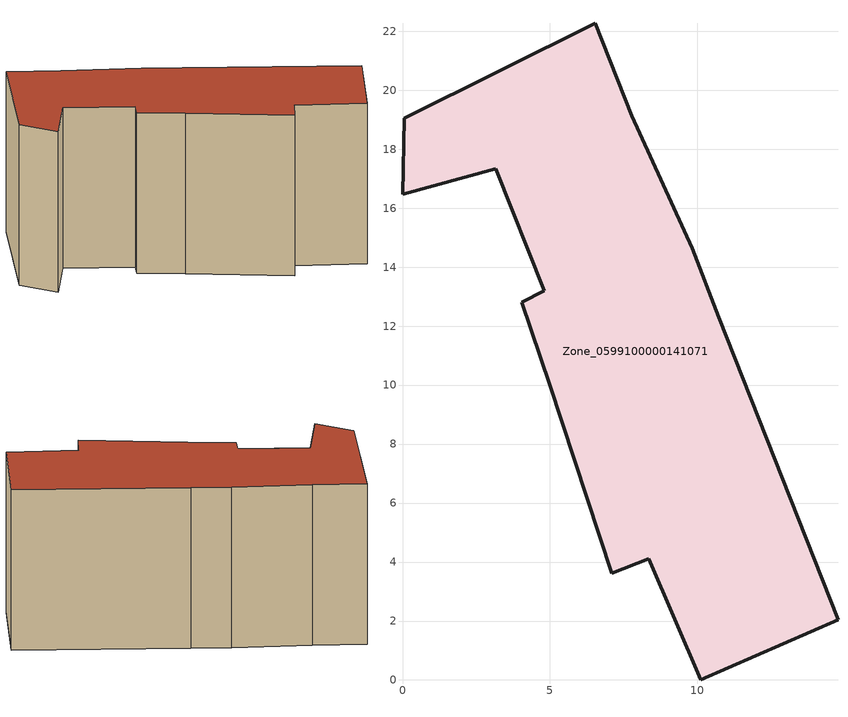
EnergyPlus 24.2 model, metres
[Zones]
Zone_0599100000141071
 floor ground (C_G): 5,10.01 4.05,12.81 4.81,13.2 3.16,17.34 0,16.48 0.06,19.04 6.54,22.28 7.78,19.14 9.83,14.64 10.73,12.3 14.77,2.05 10.11,0 8.36,4.11 7.1,3.62 z0
 wall outside (C_F): 0,16.48 3.16,17.34 4.81,13.2 4.05,12.81 5,10.01 7.1,3.62 8.36,4.11 10.11,0 14.77,2.05 10.73,12.3 9.83,14.64 7.78,19.14 6.54,22.28 0.06,19.04 0,16.48 z0:11.06
 roof outside (C_R): 5,10.01 7.1,3.62 8.36,4.11 10.11,0 14.77,2.05 10.73,12.3 9.83,14.64 7.78,19.14 6.54,22.28 0.06,19.04 0,16.48 3.16,17.34 4.81,13.2 4.05,12.81 z11.06
[BUILDING]
Pand.0599100000141071: North Axis=0; Terrain=City; Loads Convergence Tolerance Value=0.04; Temperature Convergence Tolerance Value=0.4; Solar Distribution=FullExterior; Maximum Number of Warmup Days=25; Minimum Number of Warmup Days=1
[Site:Location]
Rotterdam.The.Hague.AP_ZH_NLD Design_Conditions: Latitude=51.96; Longitude=4.45; Time Zone=1; Elevation=-4.5
[SITE:GROUNDTEMPERATURE:BUILDINGSURFACE]
18, 18, 18, 18, 18, 18, 18, 18, 18, 18, 18, 18
[MATERIAL] Thermal Absorptance=0.9; Solar Absorptance=0.7; Visible Absorptance=0.7
Name | Roughness | Thickness | Conductivity | Density | Specific Heat
G.TI.1946 | MediumSmooth | 0.15 | 1 | 540 | 1210
F.TI.1946 | Rough | 0.3 | 0.857143 | 1920 | 840
R.TI.1946 | MediumRough | 0.2 | 0.1 | 1500 | 1000
[CONSTRUCTION]
C_G: G.TI.1946
C_F: F.TI.1946
C_R: R.TI.1946
[ZONE]
Zone_0599100000141071: Type=1; Multiplier=1; Ceiling Height=Autocalculate; Volume=Autocalculate; Floor Area=autocalculate; Part of Total Floor Area=Yes
[ZONEINFILTRATION:DESIGNFLOWRATE]
Infil_Zone_0599100000141071: Zone or ZoneList or Space or SpaceList=Zone_0599100000141071; Schedule=AlwaysOn; Design Flow Rate Calculation Method=Flow/Area; Flow Rate per Floor Area=0.003; Constant Term Coefficient=1; Temperature Term Coefficient=0; Velocity Term Coefficient=0; Velocity Squared Term Coefficient=0
[HVACTEMPLATE:ZONE:IDEALLOADSAIRSYSTEM]
Zone_0599100000141071: Maximum Heating Supply Air Temperature=50; Minimum Cooling Supply Air Temperature=13; Maximum Heating Supply Air Humidity Ratio=0.0156; Minimum Cooling Supply Air Humidity Ratio=0.0077; Heating Limit=NoLimit; Cooling Limit=NoLimit; Dehumidification Control Type=ConstantSensibleHeatRatio; Cooling Sensible Heat Ratio=0.7; Dehumidification Setpoint=60; Humidification Control Type=None; Humidification Setpoint=30; Outdoor Air Method=None; Outdoor Air Flow Rate per Person=0.00944; Outdoor Air Flow Rate per Zone Floor Area=0; Outdoor Air Flow Rate per Zone=0; Demand Controlled Ventilation Type=None; Outdoor Air Economizer Type=NoEconomizer; Heat Recovery Type=None; Sensible Heat Recovery Effectiveness=0.7; Latent Heat Recovery Effectiveness=0.65
[ZONECONTROL:THERMOSTAT]
ThermostatControl_Zone_0599100000141071: Zone or ZoneList=Zone_0599100000141071; Control Type Schedule=DualSetpointControlType; Control 1=Thermostat_Zone_0599100000141071; Temperature Difference Between Cutout And Setpoint=0
[THERMOSTATSETPOINT:DUALSETPOINT]
Thermostat_Zone_0599100000141071: Heating Setpoint Temperature Schedule=HeatingSetpoint_Zone_0599100000141071; Cooling Setpoint Temperature Schedule=CoolingSetpoint_Zone_0599100000141071
[SCHEDULE:COMPACT]
HeatingSetpoint_Zone_0599100000141071: Through: 12/31, For: AllDays, Until: 24:00, 21
CoolingSetpoint_Zone_0599100000141071: Through: 12/31, For: AllDays, Until: 24:00, 24
DualSetpointControlType: Through: 12/31, For: AllDays, Until: 24:00, 4
AlwaysOn: Through: 12/31, For: AllDays, Until: 24:00, 1
